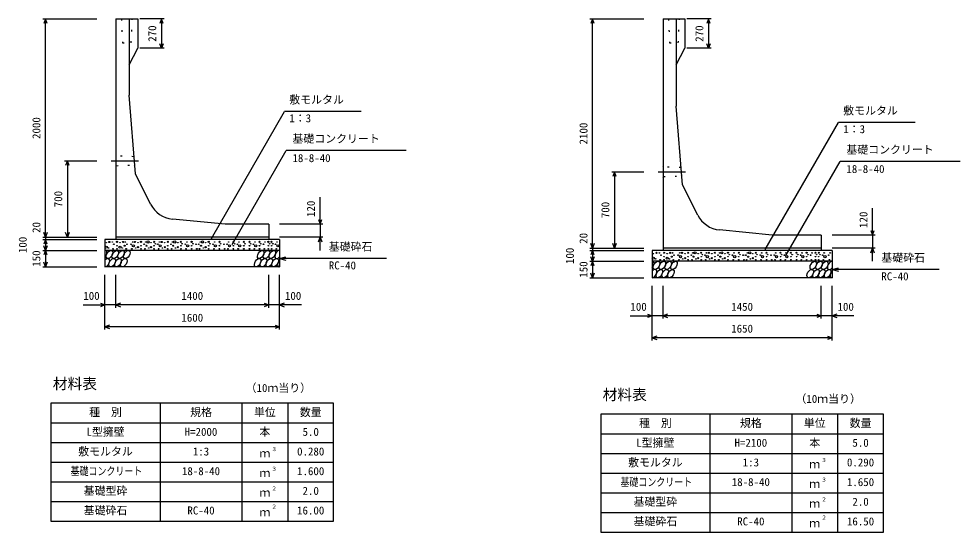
# Model space of a CAD drawing. Units: millimetres, scale not verified. Extents: x -50400 to 50400, y -17820 to 17820.
# Drawn here: x 26185 to 34809, y -3781 to 919 of the extents above; entities that cross this region are included whole.
import ezdxf
from ezdxf.enums import TextEntityAlignment as Align

# ---------------------------------------------------------------- set-up
doc = ezdxf.new("R2010")
doc.units = ezdxf.units.MM
doc.header["$LTSCALE"] = 60
doc.linetypes.add('DOTTED', pattern=[1.75, 0.25, -1.5])
doc.linetypes.add('LONG_DASHED_DOTTED', pattern=[15.25, 12, -1.5, 0.25, -1.5])
for name, color, linetype, lineweight in [('0-0_CENTER', 7, 'LONG_DASHED_DOTTED', 25), ('0-1_DIM', 7, 'Continuous', 25), ('0-3_HATCH', 6, 'Continuous', 25), ('0-4_HYO', 3, 'Continuous', 25), ('0-5_HYO2', 4, 'Continuous', 25), ('0-6_OUTLINE', 1, 'Continuous', 25), ('0-7_OUTLINE2', 4, 'DOTTED', 25), ('0-8_TXT', 7, 'Continuous', 25)]:
    doc.layers.add(name, color=color, linetype=linetype, lineweight=lineweight)
doc.styles.add('ＭＳ ゴシック', font='')
doc.styles.get('ＭＳ ゴシック').set_extended_font_data('MS Gothic')

msp = doc.modelspace()

# ---------------------------------------------------------------- linework, layer by layer
at = {"layer": '0-0_CENTER'}
for p, q in [((27031.18, -380.94), (27281.04, -380.94)), ((32043.68, -480.94), (32293.54, -480.94))]:
    msp.add_line(p, q, dxfattribs=at)
at = {"layer": '0-1_DIM'}
for p, q in [((26404.5, 919.06), (26899.5, 919.06)), ((26429.5, -1080.94), (26429.5, 919.06)), ((27515.91, 919.06), (27294, 919.06)), ((27490.91, 919.06), (27490.91, 649.06)), ((31417, 919.06), (31912, 919.06)), ((31442, -1180.94), (31442, 919.06)), ((32528.41, 919.06), (32306.5, 919.06)), ((32503.41, 919.06), (32503.41, 649.06)), ((27515.91, 649.06), (27294, 649.06)), ((32528.41, 649.06), (32306.5, 649.06)), ((27949.15, -1092.26), (28620.42, 70.41)), ((29322.83, 70.41), (28620.42, 70.41)), ((33024.15, -1192.26), (33695.42, -29.59)), ((34397.83, -29.59), (33695.42, -29.59)), ((28138.63, -1146.66), (28634.9, -287.09)), ((29734.44, -287.09), (28634.9, -287.09)), ((26604.5, -380.94), (26899.5, -380.94)), ((26629.5, -380.94), (26629.5, -1080.94)), ((33213.63, -1246.66), (33709.9, -387.09)), ((34809.44, -387.09), (33709.9, -387.09)), ((31617, -480.94), (31912, -480.94)), ((31642, -480.94), (31642, -1180.94)), ((28944.5, -960.94), (28944.5, -713.25)), ((34007, -1060.94), (34007, -813.25)), ((28969.5, -960.94), (28574.5, -960.94)), ((28944.5, -960.94), (28944.5, -1080.94)), ((26404.5, -1080.94), (26899.5, -1080.94)), ((26404.5, -1100.94), (26899.5, -1100.94)), ((26429.5, -1080.94), (26429.5, -1100.94)), ((26429.5, -1100.94), (26429.5, -1200.94)), ((28969.5, -1080.94), (28574.5, -1080.94)), ((28944.5, -1200.94), (28944.5, -1080.94)), ((34032, -1060.94), (33637, -1060.94)), ((34007, -1060.94), (34007, -1180.94)), ((26404.5, -1200.94), (26899.5, -1200.94)), ((26429.5, -1200.94), (26429.5, -1350.94)), ((31417, -1180.94), (31912, -1180.94)), ((31417, -1200.94), (31912, -1200.94)), ((31442, -1180.94), (31442, -1200.94)), ((31442, -1200.94), (31442, -1300.94)), ((34032, -1180.94), (33637, -1180.94)), ((34007, -1300.94), (34007, -1180.94)), ((28574.5, -1275.94), (28632.46, -1260.41)), ((29554.82, -1275.94), (28574.5, -1275.94)), ((28574.5, -1275.94), (28632.46, -1291.47)), ((26404.5, -1350.94), (26899.5, -1350.94)), ((31417, -1300.94), (31912, -1300.94)), ((31442, -1300.94), (31442, -1450.94)), ((33637, -1375.94), (33694.96, -1360.41)), ((34617.32, -1375.94), (33637, -1375.94)), ((33637, -1375.94), (33694.96, -1391.47)), ((26974.5, -1925.94), (26974.5, -1425.94)), ((27074.5, -1725.94), (27074.5, -1425.94)), ((28474.5, -1725.94), (28474.5, -1425.94)), ((28474.5, -1725.94), (28474.5, -1425.94)), ((28574.5, -1925.94), (28574.5, -1425.94)), ((31417, -1450.94), (31912, -1450.94)), ((31987, -2025.94), (31987, -1525.94)), ((32087, -1825.94), (32087, -1525.94)), ((33537, -1825.94), (33537, -1525.94)), ((33537, -1825.94), (33537, -1525.94)), ((33637, -2025.94), (33637, -1525.94)), ((26774.96, -1700.94), (26974.5, -1700.94)), ((27074.5, -1700.94), (26974.5, -1700.94)), ((28474.5, -1700.94), (27074.5, -1700.94)), ((28574.5, -1700.94), (28474.5, -1700.94)), ((28774.04, -1700.94), (28574.5, -1700.94)), ((31787.46, -1800.94), (31987, -1800.94)), ((32087, -1800.94), (31987, -1800.94)), ((33537, -1800.94), (32087, -1800.94)), ((33637, -1800.94), (33537, -1800.94)), ((33836.54, -1800.94), (33637, -1800.94)), ((28574.5, -1900.94), (26974.5, -1900.94)), ((33637, -2000.94), (31987, -2000.94))]:
    msp.add_line(p, q, dxfattribs=at)
for points in [[(26444.89, 876.78), (26429.5, 919.06), (26414.11, 876.78)], [(27506.3, 876.78), (27490.91, 919.06), (27475.52, 876.78)], [(31457.39, 876.78), (31442, 919.06), (31426.61, 876.78)], [(32518.8, 876.78), (32503.41, 919.06), (32488.02, 876.78)], [(27506.3, 691.35), (27490.91, 649.06), (27475.52, 691.35)], [(32518.8, 691.35), (32503.41, 649.06), (32488.02, 691.35)], [(26644.89, -423.22), (26629.5, -380.94), (26614.11, -423.22)], [(31657.39, -523.22), (31642, -480.94), (31626.61, -523.22)], [(28929.11, -918.65), (28944.5, -960.94), (28959.89, -918.65)], [(33991.61, -1018.65), (34007, -1060.94), (34022.39, -1018.65)], [(26444.89, -1038.65), (26429.5, -1080.94), (26414.11, -1038.65)], [(26444.89, -1143.22), (26429.5, -1100.94), (26414.11, -1143.22)], [(26644.89, -1038.65), (26629.5, -1080.94), (26614.11, -1038.65)], [(28929.11, -1123.22), (28944.5, -1080.94), (28959.89, -1123.22)], [(26444.89, -1158.65), (26429.5, -1200.94), (26414.11, -1158.65)], [(26444.89, -1243.22), (26429.5, -1200.94), (26414.11, -1243.22)], [(31457.39, -1138.65), (31442, -1180.94), (31426.61, -1138.65)], [(31457.39, -1243.22), (31442, -1200.94), (31426.61, -1243.22)], [(31657.39, -1138.65), (31642, -1180.94), (31626.61, -1138.65)], [(33991.61, -1223.22), (34007, -1180.94), (34022.39, -1223.22)], [(31457.39, -1258.65), (31442, -1300.94), (31426.61, -1258.65)], [(26444.89, -1308.65), (26429.5, -1350.94), (26414.11, -1308.65)], [(31457.39, -1343.22), (31442, -1300.94), (31426.61, -1343.22)], [(31457.39, -1408.65), (31442, -1450.94), (31426.61, -1408.65)], [(26932.21, -1685.55), (26974.5, -1700.94), (26932.21, -1716.33)], [(27116.79, -1685.55), (27074.5, -1700.94), (27116.79, -1716.33)], [(28432.21, -1685.55), (28474.5, -1700.94), (28432.21, -1716.33)], [(28616.79, -1685.55), (28574.5, -1700.94), (28616.79, -1716.33)], [(31944.71, -1785.55), (31987, -1800.94), (31944.71, -1816.33)], [(32129.29, -1785.55), (32087, -1800.94), (32129.29, -1816.33)], [(33494.71, -1785.55), (33537, -1800.94), (33494.71, -1816.33)], [(33679.29, -1785.55), (33637, -1800.94), (33679.29, -1816.33)], [(27016.79, -1885.55), (26974.5, -1900.94), (27016.79, -1916.33)], [(28532.21, -1885.55), (28574.5, -1900.94), (28532.21, -1916.33)], [(32029.29, -1985.55), (31987, -2000.94), (32029.29, -2016.33)], [(33594.71, -1985.55), (33637, -2000.94), (33594.71, -2016.33)]]:
    msp.add_lwpolyline(points, dxfattribs=at)
at = {"layer": '0-3_HATCH'}
for centre, radius in [((27014.44, -1123.76), 5), ((27084.47, -1122.89), 5), ((27140.54, -1123.76), 5), ((27248.46, -1123.76), 5), ((27304.53, -1122.89), 5), ((27368.46, -1123.76), 10), ((27424.53, -1122.89), 5), ((27493.68, -1123.76), 5), ((27549.76, -1122.89), 5), ((27613.68, -1123.76), 10), ((27669.76, -1122.89), 5), ((27768.2, -1122.89), 5), ((27868.38, -1123.76), 10), ((27924.45, -1122.89), 5), ((28022.89, -1122.89), 5), ((28151.32, -1122.89), 5), ((28246.42, -1122.89), 5), ((28298.3, -1122.89), 5), ((28390.28, -1122.89), 5), ((28471.34, -1122.89), 5), ((28501.04, -1122.89), 5), ((26986.4, -1171.91), 10), ((26986.4, -1130.76), 2.5), ((27007.43, -1178.91), 2.5), ((27041.57, -1123.76), 2.5), ((27048.58, -1186.79), 2.5), ((27055.59, -1144.77), 2.5), ((27084.47, -1158.78), 2.5), ((27084.47, -1186.79), 2.5), ((27112.51, -1171.91), 10), ((27112.51, -1130.76), 2.5), ((27133.53, -1178.91), 2.5), ((27154.56, -1158.78), 5), ((27161.57, -1123.76), 2.5), ((27168.58, -1186.79), 2.5), ((27175.59, -1144.77), 2.5), ((27213.41, -1144.77), 2.5), ((27220.42, -1186.79), 2.5), ((27234.44, -1158.78), 10), ((27227.43, -1123.76), 2.5), ((27255.47, -1178.91), 2.5), ((27276.49, -1171.91), 5), ((27276.49, -1130.76), 2.5), ((27304.53, -1158.78), 2.5), ((27304.53, -1186.79), 2.5), ((27333.41, -1144.77), 2.5), ((27340.42, -1186.79), 2.5), ((27347.43, -1123.76), 2.5), ((27354.44, -1158.78), 5), ((27375.47, -1178.91), 2.5), ((27396.49, -1171.91), 5), ((27396.49, -1130.76), 2.5), ((27424.53, -1158.78), 2.5), ((27424.53, -1186.79), 2.5), ((27435.87, -1140.45), 2.5), ((27458.63, -1144.77), 2.5), ((27465.64, -1186.79), 2.5), ((27479.66, -1158.78), 10), ((27472.65, -1123.76), 2.5), ((27500.69, -1178.91), 2.5), ((27521.72, -1171.91), 5), ((27521.72, -1130.76), 2.5), ((27549.76, -1158.78), 2.5), ((27549.76, -1186.79), 2.5), ((27578.63, -1144.77), 2.5), ((27585.64, -1186.79), 2.5), ((27592.65, -1123.76), 2.5), ((27599.66, -1158.78), 5), ((27620.69, -1178.91), 2.5), ((27641.72, -1171.91), 5), ((27641.72, -1130.76), 2.5), ((27669.76, -1158.78), 2.5), ((27669.76, -1186.79), 2.5), ((27681.1, -1140.45), 2.5), ((27710.56, -1144.77), 2.5), ((27717.57, -1186.79), 2.5), ((27731.59, -1158.78), 10), ((27724.58, -1123.76), 2.5), ((27768.2, -1158.78), 2.5), ((27768.2, -1186.79), 2.5), ((27779.54, -1140.45), 2.5), ((27809, -1144.77), 2.5), ((27816.01, -1186.79), 2.5), ((27833.33, -1144.77), 2.5), ((27840.34, -1186.79), 2.5), ((27847.35, -1123.76), 2.5), ((27854.36, -1158.78), 5), ((27875.39, -1178.91), 2.5), ((27896.41, -1171.91), 5), ((27896.41, -1130.76), 2.5), ((27924.45, -1158.78), 2.5), ((27924.45, -1186.79), 2.5), ((27935.79, -1140.45), 2.5), ((27965.25, -1144.77), 2.5), ((27972.26, -1186.79), 2.5), ((27986.28, -1158.78), 10), ((27979.27, -1123.76), 2.5), ((28022.89, -1158.78), 2.5), ((28022.89, -1186.79), 2.5), ((28034.23, -1140.45), 2.5), ((28063.69, -1144.77), 2.5), ((28070.7, -1186.79), 2.5), ((28093.68, -1144.77), 2.5), ((28100.69, -1186.79), 2.5), ((28114.71, -1158.78), 10), ((28107.7, -1123.76), 2.5), ((28151.32, -1158.78), 2.5), ((28151.32, -1186.79), 2.5), ((28162.66, -1140.45), 2.5), ((28187.6, -1144.77), 2.5), ((28194.61, -1186.79), 2.5), ((28208.63, -1158.78), 10), ((28201.62, -1123.76), 2.5), ((28246.42, -1158.78), 2.5), ((28246.42, -1186.79), 2.5), ((28257.76, -1140.45), 2.5), ((28298.3, -1158.78), 2.5), ((28298.3, -1186.79), 2.5), ((28309.64, -1140.45), 2.5), ((28334.58, -1144.77), 2.5), ((28341.59, -1186.79), 2.5), ((28355.61, -1158.78), 10), ((28348.6, -1123.76), 2.5), ((28390.28, -1158.78), 2.5), ((28390.28, -1186.79), 2.5), ((28401.62, -1140.45), 2.5), ((28426.57, -1144.77), 2.5), ((28433.58, -1186.79), 2.5), ((28440.59, -1123.76), 2.5), ((28471.34, -1158.78), 2.5), ((28471.34, -1186.79), 2.5), ((28482.68, -1140.45), 2.5), ((28501.04, -1158.78), 2.5), ((28501.04, -1186.79), 2.5), ((28512.38, -1140.45), 2.5), ((28536.7, -1144.77), 2.5), ((28543.71, -1186.79), 2.5), ((28557.73, -1158.78), 10), ((28550.72, -1123.76), 2.5), ((31998.9, -1271.91), 10), ((31998.9, -1230.76), 2.5), ((32019.93, -1278.91), 2.5), ((32026.94, -1223.76), 5), ((32054.07, -1223.76), 2.5), ((32061.08, -1286.79), 2.5), ((32068.09, -1244.77), 2.5), ((32096.97, -1222.89), 5), ((32096.97, -1258.78), 2.5), ((32096.97, -1286.79), 2.5), ((32125.01, -1271.91), 10), ((32125.01, -1230.76), 2.5), ((32146.03, -1278.91), 2.5), ((32153.04, -1223.76), 5), ((32167.06, -1258.78), 5), ((32174.07, -1223.76), 2.5), ((32181.08, -1286.79), 2.5), ((32188.09, -1244.77), 2.5), ((32225.91, -1244.77), 2.5), ((32232.92, -1286.79), 2.5), ((32246.94, -1258.78), 10), ((32239.93, -1223.76), 2.5), ((32260.96, -1223.76), 5), ((32267.97, -1278.91), 2.5), ((32288.99, -1271.91), 5), ((32288.99, -1230.76), 2.5), ((32317.03, -1222.89), 5), ((32317.03, -1258.78), 2.5), ((32317.03, -1286.79), 2.5), ((32345.91, -1244.77), 2.5), ((32352.92, -1286.79), 2.5), ((32359.93, -1223.76), 2.5), ((32366.94, -1258.78), 5), ((32380.96, -1223.76), 10), ((32387.97, -1278.91), 2.5), ((32408.99, -1271.91), 5), ((32408.99, -1230.76), 2.5), ((32437.03, -1222.89), 5), ((32437.03, -1258.78), 2.5), ((32437.03, -1286.79), 2.5), ((32448.37, -1240.45), 2.5), ((32471.13, -1244.77), 2.5), ((32478.14, -1286.79), 2.5), ((32492.16, -1258.78), 10), ((32485.15, -1223.76), 2.5), ((32506.18, -1223.76), 5), ((32513.19, -1278.91), 2.5), ((32534.22, -1271.91), 5), ((32534.22, -1230.76), 2.5), ((32562.26, -1222.89), 5), ((32562.26, -1258.78), 2.5), ((32562.26, -1286.79), 2.5), ((32591.13, -1244.77), 2.5), ((32598.14, -1286.79), 2.5), ((32605.15, -1223.76), 2.5), ((32612.16, -1258.78), 5), ((32626.18, -1223.76), 10), ((32633.19, -1278.91), 2.5), ((32654.22, -1271.91), 5), ((32654.22, -1230.76), 2.5), ((32682.26, -1222.89), 5), ((32682.26, -1258.78), 2.5), ((32682.26, -1286.79), 2.5), ((32693.6, -1240.45), 2.5), ((32723.06, -1244.77), 2.5), ((32730.07, -1286.79), 2.5), ((32744.09, -1258.78), 10), ((32737.08, -1223.76), 2.5), ((32780.7, -1222.89), 5), ((32780.7, -1258.78), 2.5), ((32780.7, -1286.79), 2.5), ((32792.04, -1240.45), 2.5), ((32821.5, -1244.77), 2.5), ((32828.51, -1286.79), 2.5), ((32845.83, -1244.77), 2.5), ((32852.84, -1286.79), 2.5), ((32859.85, -1223.76), 2.5), ((32866.86, -1258.78), 5), ((32880.88, -1223.76), 10), ((32887.89, -1278.91), 2.5), ((32908.91, -1271.91), 5), ((32908.91, -1230.76), 2.5), ((32936.95, -1222.89), 5), ((32936.95, -1258.78), 2.5), ((32936.95, -1286.79), 2.5), ((32948.29, -1240.45), 2.5), ((32977.75, -1244.77), 2.5), ((32984.76, -1286.79), 2.5), ((32998.78, -1258.78), 10), ((32991.77, -1223.76), 2.5), ((33035.39, -1222.89), 5), ((33035.39, -1258.78), 2.5), ((33035.39, -1286.79), 2.5), ((33046.73, -1240.45), 2.5), ((33076.19, -1244.77), 2.5), ((33083.2, -1286.79), 2.5), ((33106.18, -1244.77), 2.5), ((33113.19, -1286.79), 2.5), ((33127.21, -1258.78), 10), ((33120.2, -1223.76), 2.5), ((33163.82, -1222.89), 5), ((33163.82, -1258.78), 2.5), ((33163.82, -1286.79), 2.5), ((33175.16, -1240.45), 2.5), ((33200.1, -1244.77), 2.5), ((33207.11, -1286.79), 2.5), ((33221.13, -1258.78), 10), ((33214.12, -1223.76), 2.5), ((33258.92, -1222.89), 5), ((33258.92, -1258.78), 2.5), ((33258.92, -1286.79), 2.5), ((33270.26, -1240.45), 2.5), ((33310.8, -1222.89), 5), ((33310.8, -1258.78), 2.5), ((33310.8, -1286.79), 2.5), ((33322.14, -1240.45), 2.5), ((33347.08, -1244.77), 2.5), ((33354.09, -1286.79), 2.5), ((33368.11, -1258.78), 10), ((33361.1, -1223.76), 2.5), ((33402.78, -1222.89), 5), ((33402.78, -1258.78), 2.5), ((33402.78, -1286.79), 2.5), ((33414.12, -1240.45), 2.5), ((33439.07, -1244.77), 2.5), ((33446.08, -1286.79), 2.5), ((33453.09, -1223.76), 2.5), ((33483.84, -1222.89), 5), ((33483.84, -1258.78), 2.5), ((33483.84, -1286.79), 2.5), ((33495.18, -1240.45), 2.5), ((33513.54, -1222.89), 5), ((33513.54, -1258.78), 2.5), ((33513.54, -1286.79), 2.5), ((33524.88, -1240.45), 2.5), ((33549.2, -1244.77), 2.5), ((33556.21, -1286.79), 2.5), ((33570.23, -1258.78), 10), ((33563.22, -1223.76), 2.5), ((33604.47, -1244.77), 2.5), ((33611.48, -1286.79), 2.5), ((33618.49, -1223.76), 2.5)]:
    msp.add_circle(centre, radius, dxfattribs=at)
for centre, start_param, end_param in [((26962.14, -1238.46), 4.385593, 6.6745444), ((28560.64, -1238.46), 0.3357715, 4.4411806), ((26987.46, -1313.45), 3.5111464, 7.548991), ((28585.96, -1313.45), 1.2110787, 3.5658734), ((31974.64, -1338.46), 4.385593, 6.6745444), ((31999.96, -1413.45), 3.5111464, 7.548991), ((33623.14, -1338.46), 0.3357715, 4.4411806), ((33648.46, -1413.45), 1.2110787, 3.5658734)]:
    msp.add_ellipse(centre, major_axis=(21.81, 35.31), ratio=0.5792, start_param=start_param, end_param=end_param, dxfattribs=at)
for centre in [(27015.34, -1238.46), (27068.55, -1238.46), (27121.76, -1238.46), (27174.97, -1238.46), (28401.01, -1238.46), (28454.22, -1238.46), (28507.43, -1238.46), (27040.66, -1313.45), (27093.87, -1313.45), (27147.08, -1313.45), (28373.13, -1313.45), (28426.34, -1313.45), (28479.54, -1313.45), (28532.75, -1313.45), (32027.84, -1338.46), (32053.16, -1413.45), (32081.05, -1338.46), (32106.37, -1413.45), (32134.26, -1338.46), (32159.58, -1413.45), (32187.47, -1338.46), (33435.63, -1413.45), (33463.51, -1338.46), (33488.84, -1413.45), (33516.72, -1338.46), (33542.04, -1413.45), (33569.93, -1338.46), (33595.25, -1413.45)]:
    msp.add_ellipse(centre, major_axis=(21.81, 35.31), ratio=0.5792, dxfattribs=at)
at = {"layer": '0-4_HYO'}
for p, q in [((27479.5, -2600.94), (27479.5, -3680.94)), ((28229.5, -2600.94), (28229.5, -3680.94)), ((28649.5, -2600.94), (28649.5, -3680.94)), ((32517, -2700.94), (32517, -3780.94)), ((33267, -2700.94), (33267, -3780.94)), ((33687, -2700.94), (33687, -3780.94)), ((26479.5, -2780.94), (29069.5, -2780.94)), ((31517, -2880.94), (34107, -2880.94))]:
    msp.add_line(p, q, dxfattribs=at)
for points in [[(26479.5, -3680.94), (29069.5, -3680.94), (29069.5, -2600.94), (26479.5, -2600.94)], [(31517, -3780.94), (34107, -3780.94), (34107, -2700.94), (31517, -2700.94)]]:
    msp.add_lwpolyline(points, close=True, dxfattribs=at)
at = {"layer": '0-5_HYO2'}
for p, q in [((26479.5, -2960.94), (29069.5, -2960.94)), ((31517, -3060.94), (34107, -3060.94)), ((26479.5, -3140.94), (29069.5, -3140.94)), ((31517, -3240.94), (34107, -3240.94)), ((26479.5, -3320.94), (29069.5, -3320.94)), ((31517, -3420.94), (34107, -3420.94)), ((26479.5, -3500.94), (29069.5, -3500.94)), ((31517, -3600.94), (34107, -3600.94))]:
    msp.add_line(p, q, dxfattribs=at)
at = {"layer": '0-6_OUTLINE'}
for p, q in [((27074.5, 919.06), (27274.5, 919.06)), ((27074.5, 919.06), (27074.5, -1100.94)), ((27194.5, 919.06), (27194.5, 219.06)), ((27274.5, 919.06), (27274.5, 649.06)), ((32087, 919.06), (32287, 919.06)), ((32087, 919.06), (32087, -1200.94)), ((32207, 919.06), (32207, 119.06)), ((32287, 919.06), (32287, 649.06)), ((27194.5, 499.06), (27274.5, 649.06)), ((32207, 499.06), (32287, 649.06)), ((27254.5, -500.94), (27194.5, 219.06)), ((32267, -600.94), (32207, 119.06)), ((27392.64, -777.23), (27254.5, -500.94)), ((32405.14, -877.23), (32267, -600.94)), ((28074.5, -960.94), (27592.17, -914.26)), ((28474.5, -960.94), (28074.5, -960.94)), ((28474.5, -960.94), (28474.5, -1100.94)), ((33087, -1060.94), (32604.67, -1014.26)), ((28574.5, -1100.94), (26974.5, -1100.94)), ((26974.5, -1100.94), (26974.5, -1350.94)), ((28474.5, -1080.94), (27074.5, -1080.94)), ((28574.5, -1100.94), (28574.5, -1350.94)), ((33537, -1060.94), (33087, -1060.94)), ((33537, -1060.94), (33537, -1200.94)), ((28574.5, -1200.94), (26974.5, -1200.94)), ((33637, -1200.94), (31987, -1200.94)), ((31987, -1200.94), (31987, -1450.94)), ((33537, -1180.94), (32087, -1180.94)), ((33637, -1200.94), (33637, -1450.94)), ((28574.5, -1350.94), (26974.5, -1350.94)), ((33637, -1300.94), (31987, -1300.94)), ((33637, -1450.94), (31987, -1450.94))]:
    msp.add_line(p, q, dxfattribs=at)
for centre in [(27616.25, -665.42), (32628.75, -765.42)]:
    msp.add_arc(centre, 250, 206.56505, 264.47246, dxfattribs=at)
at = {"layer": '0-7_OUTLINE2'}
for p, q in [((27124.5, 919.06), (27134.5, 699.06)), ((32137, 919.06), (32147, 699.06)), ((27079.5, -336.16), (27074.72, -330.94)), ((27236.34, -343.21), (27079.5, -336.16)), ((27240.96, -338.41), (27236.34, -343.21)), ((27074.72, -430.93), (27079.5, -425.72)), ((27079.5, -425.72), (27242.63, -418.66)), ((27247.84, -423.43), (27242.63, -418.66)), ((32092, -436.16), (32087.22, -430.94)), ((32248.84, -443.21), (32092, -436.16)), ((32253.46, -438.41), (32248.84, -443.21)), ((32087.22, -530.93), (32092, -525.72)), ((32092, -525.72), (32255.13, -518.66)), ((32260.34, -523.43), (32255.13, -518.66))]:
    msp.add_line(p, q, dxfattribs=at)
for points in [[(27134.5, 699.06), (27214.5, 699.06), (27224.5, 919.06)], [(32147, 699.06), (32227, 699.06), (32237, 919.06)]]:
    msp.add_lwpolyline(points, dxfattribs=at)

# ---------------------------------------------------------------- texts
at = {"layer": '0-1_DIM', "style": 'ＭＳ ゴシック'}
for s, p in [('270', (27465.91, 709.06)), ('270', (32478.41, 709.06)), ('2000', (26404.5, -180.94)), ('2100', (31417, -230.94)), ('700', (26604.5, -805.94)), ('120', (28919.5, -895.3)), ('700', (31617, -905.94)), ('120', (33982, -995.3)), ('20', (26404.5, -1040.87)), ('100', (26279.5, -1225.94)), ('20', (31417, -1140.87)), ('150', (26404.5, -1350.94)), ('100', (31292, -1325.94)), ('150', (31417, -1450.94))]:
    msp.add_text(s, height=73.31, rotation=90, dxfattribs=at).set_placement(p, align=Align.BOTTOM_LEFT)
for s, p in [('敷モルタル', (28663.27, 120.41)), ('敷モルタル', (33738.27, 20.41)), ('1：3', (28663.27, -49.7)), ('1：3', (33738.27, -149.7)), ('基礎コンクリート', (28692.15, -237.09)), ('基礎コンクリート', (33767.15, -337.09)), ('18-8-40', (28692.15, -414.72)), ('18-8-40', (33767.15, -514.72)), ('基礎砕石', (29024.75, -1225.94)), ('基礎砕石', (34087.25, -1325.94)), ('RC-40', (29024.75, -1397.32)), ('RC-40', (34087.25, -1497.32)), ('100', (26775.86, -1675.94)), ('1400', (27674.5, -1675.94)), ('100', (28623.14, -1675.94)), ('100', (31788.36, -1775.94)), ('1450', (32712, -1775.94)), ('100', (33685.64, -1775.94)), ('1600', (27674.5, -1875.94)), ('1650', (32712, -1975.94))]:
    msp.add_text(s, height=73.31, dxfattribs=at).set_placement(p, align=Align.BOTTOM_LEFT)
at = {"layer": '0-8_TXT', "style": 'ＭＳ ゴシック'}
for s, height, p in [('材料表', 98.97, (26496.17, -2500.94)), ('（10ｍ当り）', 73.31, (28262.83, -2519.27)), ('材料表', 98.97, (31533.67, -2600.94)), ('（10ｍ当り）', 73.31, (33300.33, -2619.27)), ('種\u3000別', 73.31, (26829.5, -2740.94)), ('規格', 73.31, (27754.5, -2740.94)), ('単位', 73.31, (28339.5, -2740.94)), ('数量', 73.31, (28759.5, -2740.94)), ('種\u3000別', 73.31, (31867, -2840.94)), ('規格', 73.31, (32792, -2840.94)), ('単位', 73.31, (33377, -2840.94)), ('数量', 73.31, (33797, -2840.94)), ('L型擁壁', 73.31, (26804.5, -2920.94)), ('H=2000', 73.31, (27704.5, -2920.94)), ('本', 73.31, (28389.5, -2920.94)), ('5.0', 73.31, (28784.5, -2920.94)), ('L型擁壁', 73.31, (31842, -3020.94)), ('H=2100', 73.31, (32742, -3020.94)), ('本', 73.31, (33427, -3020.94)), ('5.0', 73.31, (33822, -3020.94)), ('敷モルタル', 73.31, (26729.5, -3100.94)), ('1:3', 73.31, (27779.5, -3100.94)), ('３', 36.66, (28498.74, -3050.32)), ('0.280', 73.31, (28734.5, -3100.94)), ('ｍ', 73.31, (28389.5, -3117.61)), ('敷モルタル', 73.31, (31767, -3200.94)), ('３', 36.66, (33536.24, -3150.32)), ('18-8-40', 73.31, (27679.5, -3280.94)), ('３', 36.66, (28498.74, -3230.32)), ('1.600', 73.31, (28734.5, -3280.94)), ('1:3', 73.31, (32817, -3200.94)), ('ｍ', 73.31, (33427, -3217.61)), ('0.290', 73.31, (33772, -3200.94)), ('ｍ', 73.31, (28389.5, -3297.61)), ('基礎型砕', 73.31, (26779.5, -3460.94)), ('２', 36.66, (28498.74, -3410.32)), ('18-8-40', 73.31, (32717, -3380.94)), ('ｍ', 73.31, (33427, -3397.61)), ('３', 36.66, (33536.24, -3330.32)), ('1.650', 73.31, (33772, -3380.94)), ('ｍ', 73.31, (28389.5, -3477.61)), ('2.0', 73.31, (28784.5, -3460.94)), ('基礎砕石', 73.31, (26779.5, -3640.94)), ('２', 36.66, (28498.74, -3576.99)), ('基礎型砕', 73.31, (31817, -3560.94)), ('ｍ', 73.31, (33427, -3577.61)), ('２', 36.66, (33536.24, -3510.32)), ('2.0', 73.31, (33822, -3560.94)), ('RC-40', 73.31, (27729.5, -3640.94)), ('ｍ', 73.31, (28389.5, -3657.61)), ('16.00', 73.31, (28734.5, -3640.94)), ('基礎砕石', 73.31, (31817, -3740.94)), ('RC-40', 73.31, (32767, -3740.94)), ('ｍ', 73.31, (33427, -3757.61)), ('２', 36.66, (33536.24, -3676.99)), ('16.50', 73.31, (33772, -3740.94))]:
    msp.add_text(s, height=height, dxfattribs=at).set_placement(p, align=Align.BOTTOM_LEFT)
at = {"layer": '0-8_TXT', "style": 'ＭＳ ゴシック', "width": 0.8}
for p in [(26659.5, -3280.94), (31697, -3380.94)]:
    msp.add_text('基礎コンクリート', height=73.31, dxfattribs=at).set_placement(p, align=Align.BOTTOM_LEFT)

doc.saveas('drawing.dxf')
